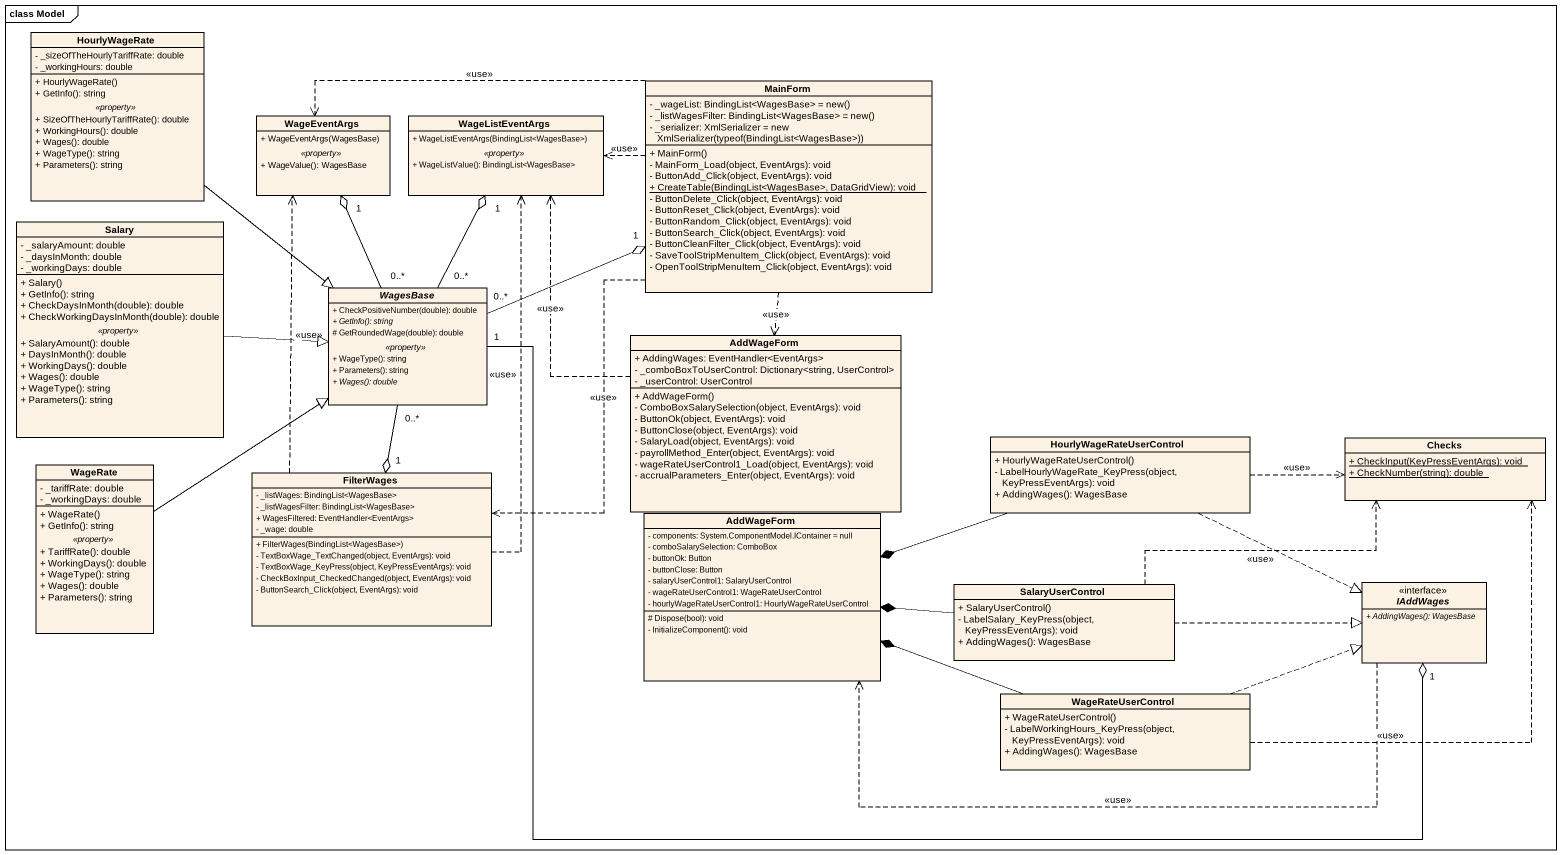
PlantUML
@startuml
mainframe class Model
hide circle
hide empty members
skinparam classAttributeIconSize 0
class HourlyWageRate {
  - _sizeOfTheHourlyTariffRate: double
  - _workingHours: double
  --
  + HourlyWageRate()
  + GetInfo(): string
  .. <<property>> ..
  + SizeOfTheHourlyTariffRate(): double
  + WorkingHours(): double
  + Wages(): double
  + WageType(): string
  + Parameters(): string
}
class MainForm {
  {field} - _wageList: BindingList<WagesBase> = new()
  {field} - _listWagesFilter: BindingList<WagesBase> = new()
  {field} - _serializer: XmlSerializer = new XmlSerializer(typeof(BindingList<WagesBase>))
  + MainForm()
  - MainForm_Load(object, EventArgs): void
  - ButtonAdd_Click(object, EventArgs): void
  {static} + CreateTable(BindingList<WagesBase>, DataGridView): void
  - ButtonDelete_Click(object, EventArgs): void
  - ButtonReset_Click(object, EventArgs): void
  - ButtonRandom_Click(object, EventArgs): void
  - ButtonSearch_Click(object, EventArgs): void
  - ButtonCleanFilter_Click(object, EventArgs): void
  - SaveToolStripMenuItem_Click(object, EventArgs): void
  - OpenToolStripMenuItem_Click(object, EventArgs): void
}
class WageEventArgs {
  + WageEventArgs(WagesBase)
  .. <<property>> ..
  + WageValue(): WagesBase
}
class WageListEventArgs {
  + WageListEventArgs(BindingList<WagesBase>)
  .. <<property>> ..
  + WageListValue(): BindingList<WagesBase>
}
class Salary {
  - _salaryAmount: double
  - _daysInMonth: double
  - _workingDays: double
  --
  + Salary()
  + GetInfo(): string
  + CheckDaysInMonth(double): double
  + CheckWorkingDaysInMonth(double): double
  .. <<property>> ..
  + SalaryAmount(): double
  + DaysInMonth(): double
  + WorkingDays(): double
  + Wages(): double
  + WageType(): string
  + Parameters(): string
}
abstract class WagesBase {
  + CheckPositiveNumber(double): double
  {abstract} + GetInfo(): string
  # GetRoundedWage(double): double
  .. <<property>> ..
  + WageType(): string
  + Parameters(): string
  {abstract} + Wages(): double
}
class AddWageForm {
  + AddingWages: EventHandler<EventArgs>
  - _comboBoxToUserControl: Dictionary<string, UserControl>
  - _userControl: UserControl
  + AddWageForm()
  - ComboBoxSalarySelection(object, EventArgs): void
  - ButtonOk(object, EventArgs): void
  - ButtonClose(object, EventArgs): void
  - SalaryLoad(object, EventArgs): void
  - payrollMethod_Enter(object, EventArgs): void
  - wageRateUserControl1_Load(object, EventArgs): void
  - accrualParameters_Enter(object, EventArgs): void
}
class HourlyWageRateUserControl {
  + HourlyWageRateUserControl()
  - LabelHourlyWageRate_KeyPress(object, KeyPressEventArgs): void
  + AddingWages(): WagesBase
}
class Checks {
  {static} + CheckInput(KeyPressEventArgs): void
  {static} + CheckNumber(string): double
}
class WageRate {
  - _tariffRate: double
  - _workingDays: double
  --
  + WageRate()
  + GetInfo(): string
  .. <<property>> ..
  + TariffRate(): double
  + WorkingDays(): double
  + WageType(): string
  + Wages(): double
  + Parameters(): string
}
class FilterWages {
  - _listWages: BindingList<WagesBase>
  - _listWagesFilter: BindingList<WagesBase>
  + WagesFiltered: EventHandler<EventArgs>
  - _wage: double
  + FilterWages(BindingList<WagesBase>)
  - TextBoxWage_TextChanged(object, EventArgs): void
  - TextBoxWage_KeyPress(object, KeyPressEventArgs): void
  - CheckBoxInput_CheckedChanged(object, EventArgs): void
  - ButtonSearch_Click(object, EventArgs): void
}
class "AddWageForm" as AddWageForm_2 {
  - components: System.ComponentModel.IContainer = null
  - comboSalarySelection: ComboBox
  - buttonOk: Button
  - buttonClose: Button
  - salaryUserControl1: SalaryUserControl
  - wageRateUserControl1: WageRateUserControl
  - hourlyWageRateUserControl1: HourlyWageRateUserControl
  # Dispose(bool): void
  - InitializeComponent(): void
}
class SalaryUserControl {
  + SalaryUserControl()
  - LabelSalary_KeyPress(object, KeyPressEventArgs): void
  + AddingWages(): WagesBase
}
interface IAddWages {
  {abstract} + AddingWages(): WagesBase
}
class WageRateUserControl {
  + WageRateUserControl()
  - LabelWorkingHours_KeyPress(object, KeyPressEventArgs): void
  + AddingWages(): WagesBase
}
HourlyWageRate --|> WagesBase
MainForm .left.> WageEventArgs : <<use>>
MainForm .left.> WageListEventArgs : <<use>>
MainForm ..> AddWageForm : <<use>>
MainForm ..> FilterWages : <<use>>
Salary -right-|> WagesBase
WagesBase "0..*" -right-o "1" MainForm
WagesBase "0..*" -up-o "1" WageEventArgs
WagesBase "0..*" -up-o "1" WageListEventArgs
WagesBase "0..*" --o "1" FilterWages
WagesBase "1" -right-o "1" IAddWages
AddWageForm .up.> WageListEventArgs : <<use>>
HourlyWageRateUserControl .right.> Checks : <<use>>
HourlyWageRateUserControl -left-* AddWageForm_2
HourlyWageRateUserControl .right.|> IAddWages
WageRate -up-|> WagesBase
FilterWages .up.> WageEventArgs : <<use>>
FilterWages .up.> WageListEventArgs : <<use>>
SalaryUserControl .right.> Checks : <<use>>
SalaryUserControl -left-* AddWageForm_2
SalaryUserControl .right.|> IAddWages
IAddWages .left.> AddWageForm_2 : <<use>>
WageRateUserControl .up.> Checks : <<use>>
WageRateUserControl -left-* AddWageForm_2
WageRateUserControl .right.|> IAddWages
@enduml
